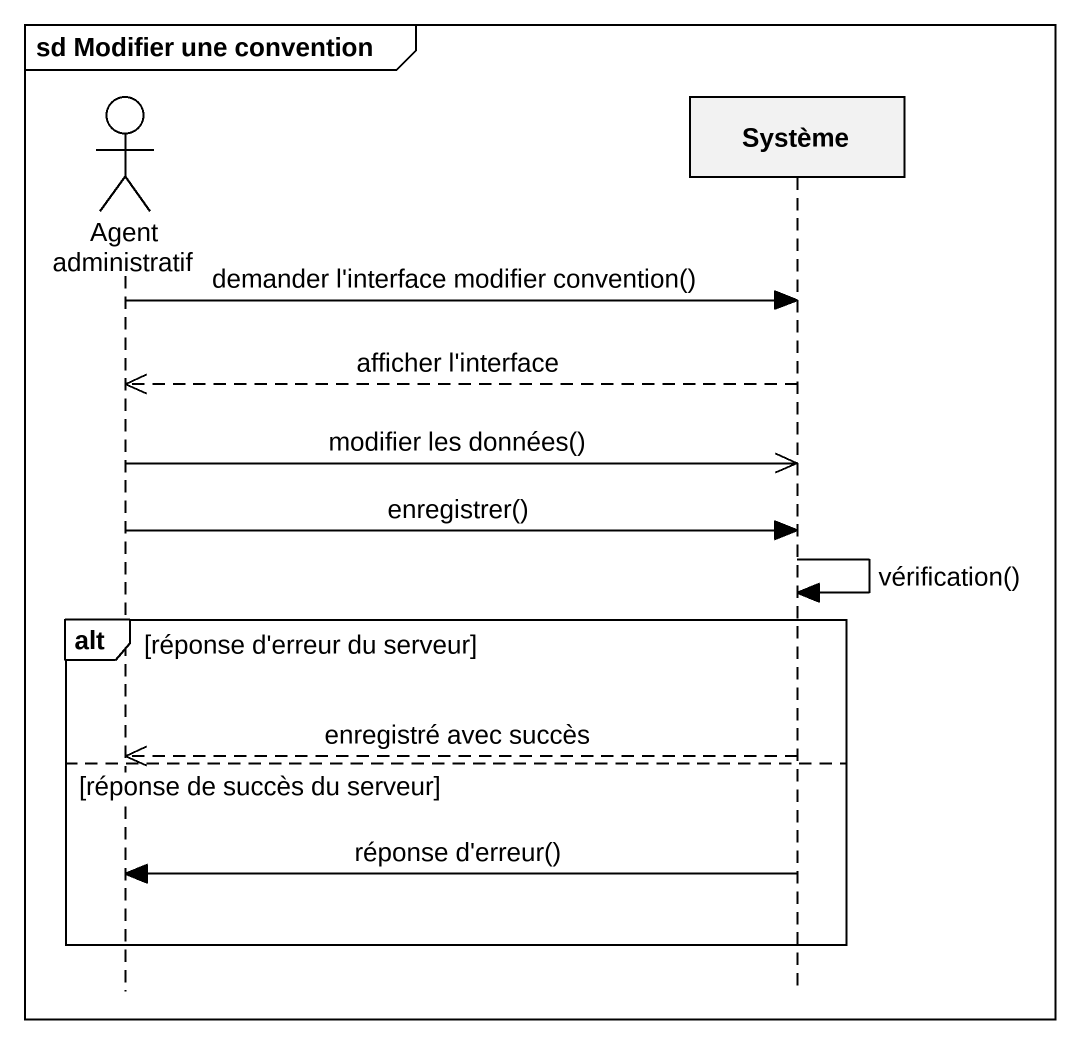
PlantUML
@startuml
mainframe sd Modifier une convention
hide footbox
actor "Agent administratif" as Agent_administratif
participant Système

Agent_administratif -> Système : demander l'interface modifier convention()
Système -->> Agent_administratif : afficher l'interface
Agent_administratif ->> Système : modifier les données()
Agent_administratif -> Système : enregistrer()
Système -> Système : vérification()
alt réponse d'erreur du serveur
  Système -->> Agent_administratif : enregistré avec succès
else réponse de succès du serveur
  Système -> Agent_administratif : réponse d'erreur()
end
@enduml
